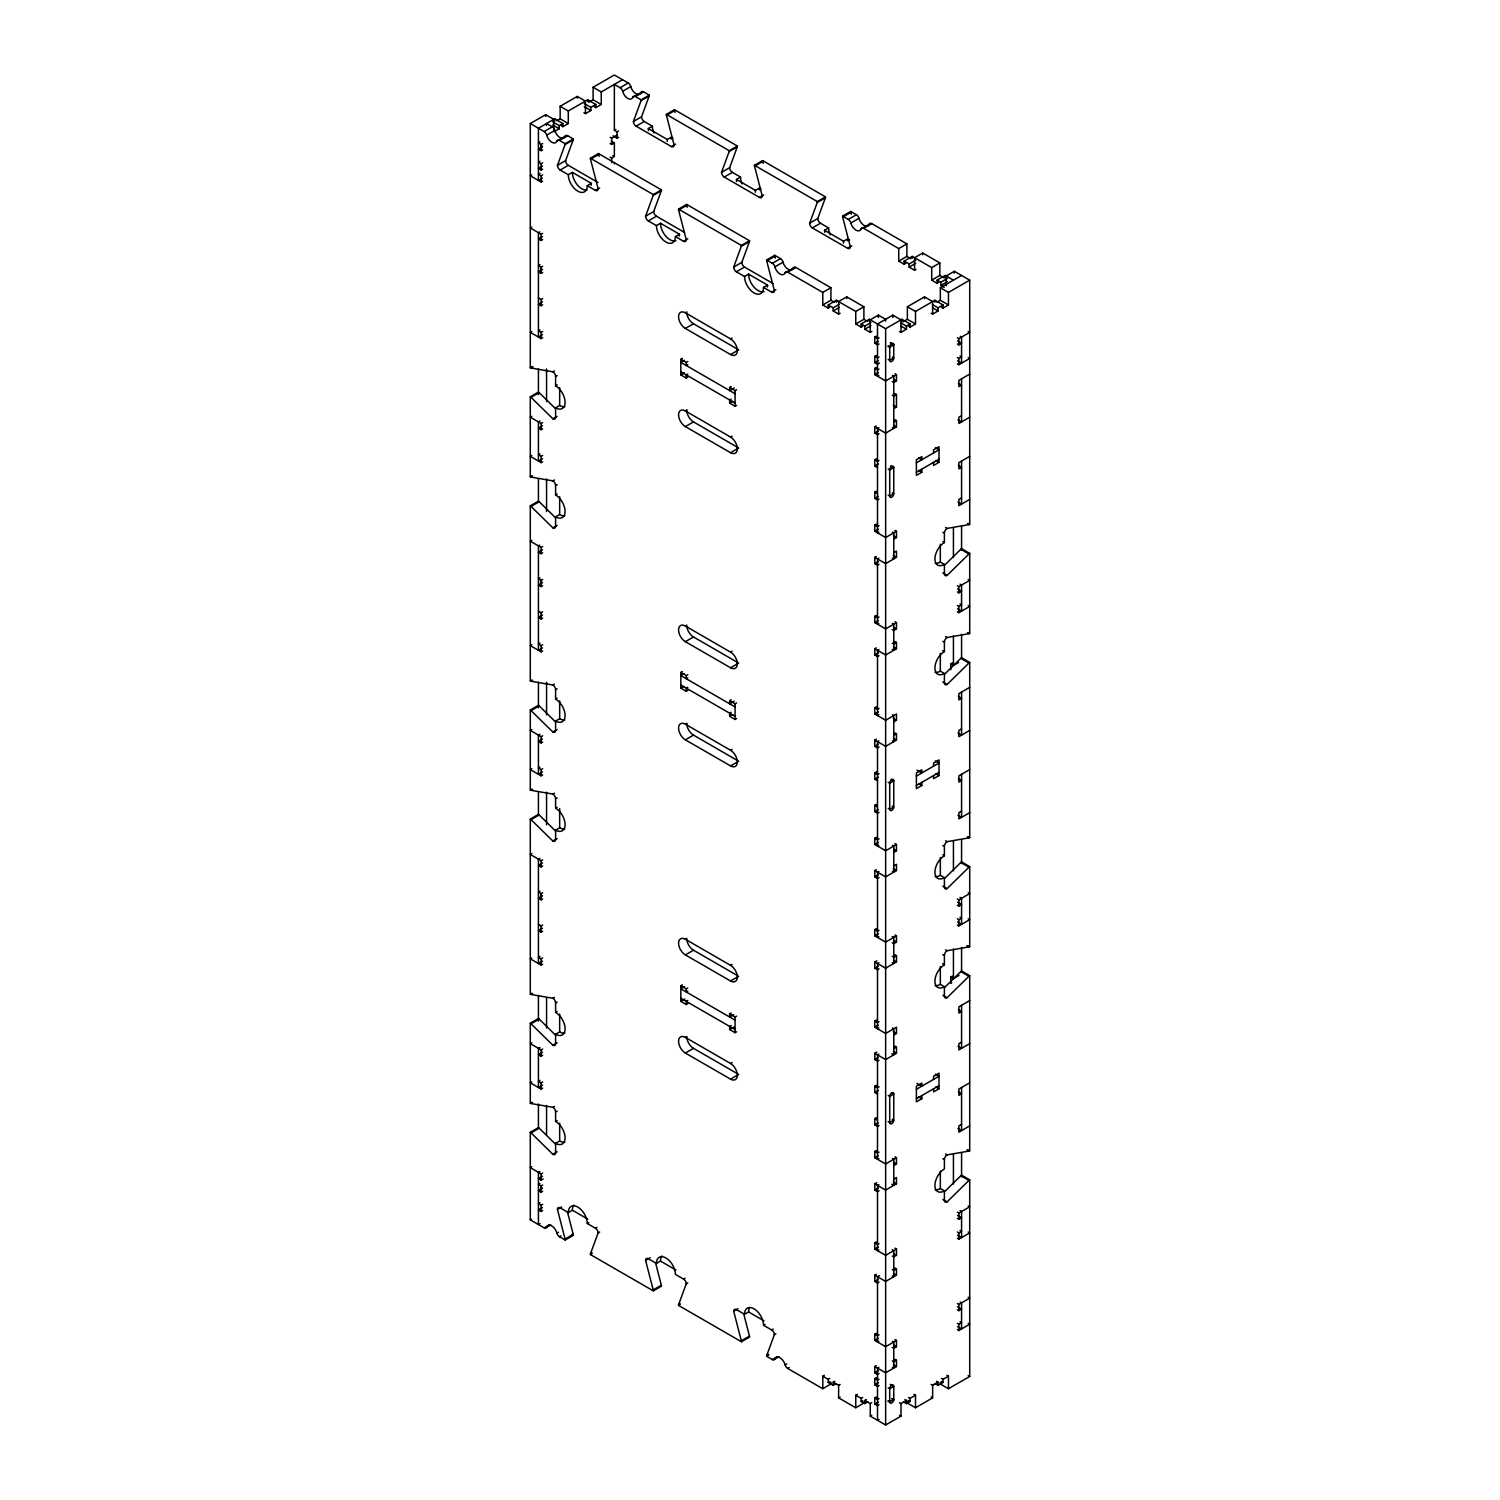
<?xml version="1.0" encoding="UTF-8"?>
<svg xmlns="http://www.w3.org/2000/svg" width="1500" height="1500" viewBox="0 0 1500 1500"><rect width="100%" height="100%" fill="white"/><g stroke="black" fill="none" stroke-linecap="round" stroke-linejoin="round"><path stroke-width="1.5" d="M568.294 174.731L572.362 172.387L591.356 183.356L587.288 185.7A13.425 7.744 60 0 1 577.8 191.175A13.425 7.744 60 0 1 568.294 174.731L560.156 170.044A3.844 2.212 60 0 1 557.456 165.338L565.087 144.544A3.844 2.212 60 0 0 565.2 143.719L573.337 139.012L567.619 135.712A3.844 2.212 60 0 0 565.069 136.331A7.669 4.425 60 0 1 559.95 137.55A7.669 4.425 60 0 1 554.831 130.425A3.844 2.212 60 0 0 552.281 126.862L546.562 123.544L546.562 125.381M557.456 165.338L565.594 160.631L573.225 139.838A3.844 2.212 60 0 0 573.337 139.012M675.619 144.094L671.381 146.55L636.112 126.188A3.844 2.212 60 0 1 633.413 121.481L641.044 100.688A3.844 2.212 60 0 0 641.156 99.862L649.294 95.156L643.575 91.856A3.844 2.212 60 0 0 641.025 92.475A7.669 4.425 60 0 1 635.906 93.694A7.669 4.425 60 0 1 630.788 86.569A3.844 2.212 60 0 0 628.237 83.006L614.363 75L593.119 87.263L593.119 99.787L601.256 104.494L601.256 91.969L622.5 79.706M633.413 121.481L641.55 116.794L649.181 96A3.844 2.212 60 0 0 649.294 95.156M656.419 225.6L660.487 223.256L679.481 234.225L675.413 236.569A13.425 7.744 60 0 1 665.906 242.044A13.425 7.744 60 0 1 656.419 225.6L648.281 220.912A3.844 2.212 60 0 1 645.562 216.206L653.212 195.412A3.844 2.212 60 0 0 653.325 194.588L661.462 189.881L598.519 153.562L590.381 158.25A3.844 2.212 60 0 0 590.494 159.206L598.144 188.831A3.844 2.212 60 0 1 595.425 190.388L587.288 185.7M645.562 216.206L653.7 211.519L661.35 190.725A3.844 2.212 60 0 0 661.462 189.881M763.725 194.963L759.487 197.419L724.237 177.056A3.844 2.212 60 0 1 721.519 172.369L729.15 151.556A3.844 2.212 60 0 0 729.263 150.731L737.4 146.044L674.475 109.706L666.337 114.394A3.844 2.212 60 0 0 666.45 115.369L674.1 144.975A3.844 2.212 60 0 1 671.381 146.55M721.519 172.369L729.656 167.662L737.288 146.869A3.844 2.212 60 0 0 737.4 146.044M744.525 276.488L748.594 274.125L767.587 285.094L763.519 287.438A13.425 7.744 60 0 1 754.031 292.931A13.425 7.744 60 0 1 744.525 276.488L736.388 271.781A3.844 2.212 60 0 1 733.688 267.075L741.319 246.281A3.844 2.212 60 0 0 741.431 245.456L749.569 240.75L686.644 204.431L678.506 209.119A3.844 2.212 60 0 0 678.619 210.094L686.25 239.7A3.844 2.212 60 0 1 683.55 241.275L675.413 236.569M733.688 267.075L741.825 262.387L749.456 241.594A3.844 2.212 60 0 0 749.569 240.75M851.85 245.85L847.612 248.287L812.344 227.925A3.844 2.212 60 0 1 809.625 223.238L817.275 202.444A3.844 2.212 60 0 0 817.388 201.6L825.525 196.912L762.6 160.575L754.462 165.281A3.844 2.212 60 0 0 754.575 166.237L762.206 195.844A3.844 2.212 60 0 1 759.487 197.419M809.625 223.238L817.762 218.531L825.413 197.737A3.844 2.212 60 0 0 825.525 196.912M655.613 1263L661.35 1285.219A3.844 2.212 60 0 1 661.462 1286.175L653.325 1290.881L590.381 1254.544A3.844 2.212 60 0 1 590.494 1253.719L598.144 1232.925L599.663 1232.044M743.719 1313.869L749.456 1336.088A3.844 2.212 60 0 1 749.569 1337.044L741.431 1341.75L678.506 1305.413A3.844 2.212 60 0 1 678.619 1304.587L686.25 1283.794L687.788 1282.913M830.925 1382.25L830.925 1384.013L822.788 1388.719L787.688 1368.45A3.844 2.212 60 0 1 785.119 1364.888A7.669 4.425 60 0 0 780 1357.763A7.669 4.425 60 0 0 774.9 1358.981A3.844 2.212 60 0 1 772.331 1359.581L766.613 1356.281A3.844 2.212 60 0 1 766.725 1355.456L774.375 1334.663L775.894 1333.781M944.438 565.35L960.806 549.281A3.844 2.212 -60 0 1 961.575 548.7L969.712 553.387L969.712 633.375A3.844 2.212 -60 0 1 968.944 633.694L947.119 637.481L945.581 636.6M942.881 572.944L947.119 575.4L968.944 553.969A3.844 2.212 -60 0 1 969.712 553.387M944.438 674.4L960.806 658.331A3.844 2.212 -60 0 1 961.575 657.75L969.712 662.456L969.712 837.544A3.844 2.212 -60 0 1 968.944 837.863L947.119 841.65L945.581 840.769M942.881 682.013L947.119 684.45L968.944 663.038A3.844 2.212 -60 0 1 969.712 662.456M944.438 878.569L960.806 862.5A3.844 2.212 -60 0 1 961.575 861.919L969.712 866.625L969.712 946.594A3.844 2.212 -60 0 1 968.944 946.912L947.119 950.7L945.581 949.819M942.881 886.181L947.119 888.619L968.944 867.206A3.844 2.212 -60 0 1 969.712 866.625M944.438 987.638L960.806 971.569A3.844 2.212 -60 0 1 961.575 970.988L969.712 975.675L969.712 1150.763A3.844 2.212 -60 0 1 968.944 1151.081L947.119 1154.869L945.581 1153.988M942.881 995.231L947.119 997.688L968.944 976.256A3.844 2.212 -60 0 1 969.712 975.675M944.438 1191.806L960.806 1175.737A3.844 2.212 -60 0 1 961.575 1175.156L969.712 1179.844L969.712 1376.456L948.469 1388.719L940.331 1384.013L940.331 1382.25M942.881 1199.4L947.119 1201.856L968.944 1180.425A3.844 2.212 -60 0 1 969.712 1179.844M554.419 370.931L552.881 371.812L531.056 368.025A3.844 2.212 60 0 1 530.288 367.706L530.288 123.544L545.644 114.675L553.781 119.381L553.781 129.75M560.156 106.294L568.294 111L568.294 123.525L560.156 118.819L560.156 106.294L577.294 96.413L585.431 101.1L585.431 113.625L583.913 112.744M561.337 125.775L562.875 126.656L562.875 123.525L554.738 118.819L538.425 128.25L538.425 180.45L542.494 178.106M568.294 111L587.7 99.787L595.837 104.494L595.837 107.625L594.3 106.744M556.763 120.788L560.156 118.819M588.713 102.337L593.119 99.787M530.288 123.544L544.144 131.55L552.281 126.844M618.6 131.025L617.081 131.906L614.363 130.331L614.363 84.394L620.1 87.694L628.237 83.006M552.6 121.819L559.219 125.644L562.875 123.525M584.25 103.556L590.869 107.362L595.837 104.494M544.144 131.55A3.844 2.212 60 0 1 546.694 135.113L554.831 130.425M620.1 87.713A3.844 2.212 60 0 1 622.65 91.256L630.788 86.569M554.119 131.7L559.219 128.775L559.219 125.644M562.875 126.656L568.294 123.525M585.431 113.625L590.869 110.494L590.869 107.362M595.837 107.625L601.256 104.494M539.944 141.975L538.425 142.856L541.125 144.431L542.663 143.55M542.231 146.925L538.425 149.138L541.125 150.694L542.663 149.812M546.694 135.113A7.669 4.425 60 0 0 551.812 142.238A7.669 4.425 60 0 0 556.931 141.019L565.069 136.331M622.65 91.256A7.669 4.425 60 0 0 627.769 98.4A7.669 4.425 60 0 0 632.888 97.162L641.025 92.475M556.931 141.019A3.844 2.212 60 0 1 559.481 140.419L567.619 135.712M632.888 97.162A3.844 2.212 60 0 1 635.438 96.562L643.575 91.856M565.087 144.544L573.225 139.838M641.044 100.688L649.181 96M539.944 161.306L538.425 162.188L541.125 163.744L542.663 162.863M542.494 166.088L538.425 168.45L541.125 170.006L542.663 169.125M531.806 174.881L530.288 175.762L541.125 182.025L542.663 181.144M539.944 173.306L538.425 174.188L541.125 175.762L542.663 174.881M614.363 130.331L615.9 129.45M610.125 137.287L611.663 138.169L617.081 135.037M560.156 170.044L568.294 165.338L597.975 182.475M636.112 126.188L644.25 121.481L652.388 126.188A13.425 7.744 60 0 0 653.944 133.088M613.013 135.825L617.081 138.169L618.6 137.287M610.125 143.55L611.663 144.431L614.363 142.856L614.363 156.431L611.663 158.006L610.125 157.125M590.494 159.206L598.631 154.519A3.844 2.212 60 0 1 598.519 153.562M666.45 115.369L674.587 110.663A3.844 2.212 60 0 1 674.475 109.706M648.488 130.612A13.425 7.744 60 0 1 648.319 128.531L652.388 126.188M614.194 162.806L614.363 163.95M667.144 141.394A13.425 7.744 60 0 0 667.312 139.5L671.381 137.156L672.9 138.038M531.806 227.081L530.288 227.963L541.125 234.225L542.663 233.344M595.425 190.388L599.663 187.95M539.775 231.881L538.425 232.65L538.425 337.069L542.494 334.725M542.494 236.569L538.425 238.912L541.125 240.487L542.663 239.606M653.212 195.412L661.35 190.725M729.15 151.556L737.288 146.869M539.944 264.656L538.425 265.538L541.125 267.113L542.663 266.231M540.956 268.575L542.494 269.456L538.425 271.819L541.125 273.375L542.663 272.494M648.281 220.912L656.419 216.206L684.562 232.463M724.237 177.056L732.375 172.369L740.513 177.056A13.425 7.744 60 0 0 742.05 183.956M678.619 210.094L686.756 205.388A3.844 2.212 60 0 1 686.644 204.431M754.575 166.237L762.712 161.531A3.844 2.212 60 0 1 762.6 160.575M736.594 181.5A13.425 7.744 60 0 1 736.444 179.4L740.513 177.056M538.425 297.919L541.125 299.475L542.663 298.594M542.494 301.819L538.425 304.181L541.125 305.738L542.663 304.856M755.269 192.281A13.425 7.744 60 0 0 755.419 190.369L759.487 188.025L761.025 188.906M683.55 241.275L687.788 238.819M531.806 331.481L530.288 332.362L541.125 338.625L542.663 337.744M539.944 329.925L538.425 330.806L541.125 332.362L542.663 331.481M530.288 367.706L531.806 366.825M741.319 246.281L749.456 241.594M817.275 202.444L825.413 197.737M531.056 368.025L533.081 366.844M736.388 271.781L744.525 267.075L773.175 283.631M812.344 227.925L820.481 223.238L828.619 227.925A13.425 7.744 60 0 0 830.175 234.825M555.562 408.731L539.194 392.662A3.844 2.212 60 0 0 538.425 392.081L530.288 396.788A3.844 2.212 60 0 1 531.056 397.369L552.881 418.781A3.844 2.212 60 0 0 555.6 417.225L555.6 407.831A13.425 7.744 60 0 0 565.087 402.338A13.425 7.744 60 0 0 555.6 385.894L555.6 376.5L557.119 375.619M766.613 259.988L774.75 255.3L780.469 258.6A3.844 2.212 60 0 1 783.019 262.162A7.669 4.425 60 0 0 788.137 269.288A7.669 4.425 60 0 0 793.256 268.069A3.844 2.212 60 0 1 795.825 267.469L830.925 287.738L830.925 300.262L822.788 304.95L822.788 292.425L787.688 272.156A3.844 2.212 60 0 0 785.119 272.775A7.669 4.425 60 0 1 780 273.994A7.669 4.425 60 0 1 774.9 266.869A3.844 2.212 60 0 0 772.331 263.306L766.613 259.988A3.844 2.212 60 0 0 766.725 260.963L774.375 290.569A3.844 2.212 60 0 1 771.656 292.144L763.519 287.438M847.612 248.287A3.844 2.212 60 0 0 850.312 246.731L842.681 217.106A3.844 2.212 60 0 1 842.569 216.15L850.706 211.444L856.425 214.744A3.844 2.212 60 0 1 858.975 218.306A7.669 4.425 60 0 0 866.1 226.163M766.725 260.963L774.862 256.256A3.844 2.212 60 0 1 774.75 255.3M842.681 217.106L850.819 212.4A3.844 2.212 60 0 1 850.706 211.444M531.056 397.369L539.194 392.662M824.719 232.369A13.425 7.744 60 0 1 824.55 230.287L828.619 227.925M555.6 385.894L557.381 384.881M686.737 312.787A9.581 5.531 60 0 0 693.488 323.756L738.694 349.856L730.556 354.544L685.35 328.444A9.581 5.531 60 0 1 678.562 316.706A9.581 5.531 60 0 1 685.35 312.787L686.869 311.906M772.331 263.306L780.469 258.6M842.569 216.15L848.288 219.45L856.425 214.744M774.9 266.869L783.038 262.162M848.288 219.45A3.844 2.212 60 0 1 850.837 223.012L858.975 218.306M531.806 416.325L530.288 417.206L541.125 423.469L542.663 422.587M685.35 328.444L693.488 323.756M785.119 272.775L793.256 268.069M850.837 223.012A7.669 4.425 60 0 0 855.956 230.137A7.669 4.425 60 0 0 861.075 228.919L869.212 224.213A3.844 2.212 60 0 1 871.763 223.613L906.881 243.881L906.881 256.406L910.95 258.75M787.688 272.156L795.825 267.469M861.075 228.919A3.844 2.212 60 0 1 863.625 228.3L871.763 223.613M843.375 243.15A13.425 7.744 60 0 0 843.544 241.237L847.612 238.894L849.637 240.075M555.6 407.831L559.669 405.469A13.425 7.744 60 0 0 564.862 406.688M539.944 421.012L538.425 421.894L538.425 461.044L542.494 458.7M771.656 292.144L775.894 289.688M552.881 418.781L557.119 416.344M542.494 425.812L538.425 428.156L541.125 429.731L542.663 428.85M687.788 377.156L686.25 378.038L680.831 374.906L680.831 359.25L682.35 358.369M684.45 360.3L680.831 362.381L735.075 393.712M680.831 359.25L686.25 362.381L687.788 361.5M685.35 312.787L730.556 338.888L732.094 338.006M687.788 364.631L686.25 365.512L686.25 362.381M531.806 455.475L530.288 456.356L541.125 462.619L542.663 461.737M539.944 453.9L538.425 454.781L541.125 456.356L542.663 455.475M822.788 292.425L830.925 287.738M863.625 228.3L898.744 248.569L906.881 243.881M680.831 374.906L684.394 372.863M687.788 374.025L686.25 374.906L686.25 378.038M898.744 248.569L898.744 261.112L906.881 256.406M530.288 396.788L530.288 476.756L531.806 475.875M829.744 307.2L828.206 308.081L828.206 304.95L836.344 300.262L855.75 311.456L863.888 306.769L863.888 319.294L855.75 323.981L855.75 311.456M905.7 263.363L904.163 264.244L904.163 261.112L912.3 256.406L931.706 267.6L939.844 262.913L939.844 275.438L944.25 277.987M530.288 476.756A3.844 2.212 60 0 0 531.056 477.075L532.575 476.194M863.888 306.769L846.75 296.869L838.612 301.556L838.612 314.1L840.131 313.219M939.844 262.913L922.706 253.012L914.569 257.719L914.569 270.244L916.087 269.363M828.206 304.95L833.194 307.819L839.288 304.312M904.163 261.112L909.131 263.981L915.75 260.156M833.194 307.819L833.194 310.969L839.288 307.444M909.131 263.981L909.131 267.113L915.75 263.287M531.056 477.075L552.881 480.862L554.419 479.981M555.562 517.8L539.194 501.731A3.844 2.212 60 0 0 538.425 501.15L530.288 505.837A3.844 2.212 60 0 1 531.056 506.419L552.881 527.85A3.844 2.212 60 0 0 555.6 526.275L555.6 516.881A13.425 7.744 60 0 0 565.087 511.406A13.425 7.744 60 0 0 555.6 494.963L555.6 485.569L557.119 484.688M686.7 410.156A9.581 5.531 60 0 0 693.488 421.894L738.694 447.994L730.556 452.7L685.35 426.6A9.581 5.531 60 0 1 678.562 414.844A9.581 5.531 60 0 1 685.35 410.925L686.869 410.044M734.231 387.938L729.656 390.581L729.656 387.431L731.175 386.569M531.056 506.419L539.194 501.731M729.656 387.431L735.075 390.581L736.613 389.7M555.6 494.963L557.119 494.081M931.706 267.6L931.706 280.144L939.844 275.438M862.706 326.231L861.169 327.113L861.169 323.981L869.306 319.294L885.637 328.706L901.95 319.294L910.087 323.981L910.087 327.113L908.55 326.231M938.663 282.394L937.125 283.275L937.125 280.144L945.262 275.438L953.438 280.162M731.175 399.094L729.656 399.975L729.656 403.106L735.075 406.238L736.613 405.356M685.35 426.6L693.488 421.894M885.637 321.131L885.637 319.312L878.4 315.131L870.262 319.838L870.262 332.362L871.781 331.481M945.581 527.531L947.119 528.413L968.944 524.644A3.844 2.212 -60 0 0 969.712 524.325L969.712 280.162L954.356 271.294L946.219 275.981L946.219 285.769M729.656 403.106L732.712 401.344M861.169 323.981L864.825 326.1L870.938 322.575M937.125 280.144L940.781 282.244L947.4 278.438M864.825 326.1L864.825 329.231L870.938 325.706M940.781 282.244L940.781 285.375L947.4 281.569M899.475 331.481L900.994 332.362L900.994 319.838L892.856 315.131L877.5 324.019L877.5 376.219L878.85 375.431M907.369 306.769L915.506 311.456L915.506 323.981L907.369 319.294L907.369 306.769L924.506 296.869L932.644 301.556L932.644 314.1L931.125 313.219M969.712 280.162L948.469 292.425L948.469 304.95L940.331 300.262L940.331 287.738L961.575 275.456M555.6 516.881L559.669 514.538A13.425 7.744 60 0 0 564.862 515.756M915.506 311.456L934.913 300.262L943.05 304.95L943.05 308.081L941.512 307.2M879.019 344.006L877.5 344.887L874.781 343.331L874.781 337.069L876.3 336.188M902.962 321.844L907.369 319.294M936.938 302.213L940.331 300.262M879.019 337.744L877.5 338.625L874.781 337.069M552.881 527.85L557.119 525.394M531.806 540.3L530.288 541.181L541.125 547.444L542.663 546.562M874.781 343.331L878.344 341.269M900.825 322.875L906.431 326.1L910.087 323.981M932.475 304.594L938.081 307.819L943.05 304.95M900.994 332.362L906.431 329.231L906.431 326.1M910.087 327.113L915.506 323.981M932.644 314.1L938.081 310.969L938.081 307.819M943.05 308.081L948.469 304.95M539.775 545.1L538.425 545.887L538.425 650.288L542.494 647.944M685.35 410.925L730.556 437.044L732.094 436.163M879.525 363.038L877.5 364.2L874.781 362.644L874.781 356.381L876.3 355.5M542.494 549.806L538.425 552.15L541.125 553.706L542.663 552.825M879.019 357.056L877.5 357.938L874.781 356.381M874.781 362.644L878.344 360.581M892.238 381.6L893.775 382.481L896.475 380.906L896.475 374.644L885.637 380.906L874.781 374.644L874.781 368.381L876.3 367.5M879.019 369.075L877.5 369.956L874.781 368.381M874.781 374.644L878.344 372.6M539.944 577.894L538.425 578.775L541.125 580.331L542.663 579.45M957.337 337.744L958.875 338.625L969.712 332.362L968.194 331.481M957.337 344.006L958.875 344.887L961.575 343.331L957.506 340.969M540.956 581.812L542.494 582.694L538.425 585.037L541.125 586.594L542.663 585.712M893.775 408.581L896.475 407.025L896.475 394.481L893.775 396.056L892.238 395.175M957.337 357.581L958.875 358.463L961.575 356.906L960.056 356.025M957.337 363.844L958.875 364.725L969.712 358.463L968.194 357.581M538.425 611.138L541.125 612.712L542.663 611.831M542.494 615.056L538.425 617.4L541.125 618.975L542.663 618.094M879.019 433.8L877.5 434.681L874.781 433.125L874.781 426.863L876.3 425.981M969.712 374.119L958.875 380.4L958.875 386.663L961.575 385.087L958.331 383.212M878.85 427.631L877.5 428.419L877.5 532.837L878.85 532.05M874.781 433.125L878.344 431.062M893.775 422.156L896.475 420.581L896.475 426.863L885.637 433.125L874.781 426.863M531.806 644.719L530.288 645.6L541.125 651.863L542.663 650.981M539.944 643.144L538.425 644.025L541.125 645.6L542.663 644.719M877.5 467.569L874.781 466.012L874.781 459.75L876.3 458.869M879.019 460.425L877.5 461.306L874.781 459.75M961.575 415.631L958.875 417.188L958.875 423.469L969.712 417.188M874.781 466.012L878.344 463.95M530.288 505.837L530.288 680.925L531.806 680.044M530.288 680.925A3.844 2.212 60 0 0 531.056 681.244L532.575 680.363M916.369 462.881L938.981 449.831L935.363 447.731M879.019 499.05L877.5 499.931L874.781 498.375L874.781 492.112L876.3 491.231M916.369 472.275L938.981 459.225M874.781 498.375L878.344 496.312M531.056 681.244L552.881 685.031L554.419 684.15M921.825 469.125L921.825 472.256L916.388 475.387L916.388 459.731L921.825 456.6L921.825 459.731L918.562 457.856M933.581 452.944L933.581 449.812L939 446.681L939 462.338L933.581 465.469L933.581 462.338M555.562 721.969L539.194 705.9A3.844 2.212 60 0 0 538.425 705.319L530.288 710.006A3.844 2.212 60 0 1 531.056 710.588L552.881 732.019A3.844 2.212 60 0 0 555.6 730.444L555.6 721.05A13.425 7.744 60 0 0 565.087 715.575A13.425 7.744 60 0 0 555.6 699.131L555.6 689.738L557.119 688.856M969.712 456.356L958.875 462.619L958.875 468.881L961.575 467.306L958.331 465.431M531.056 710.588L539.194 705.9M555.6 699.131L557.119 698.25M686.775 626.4A9.581 5.531 60 0 0 693.488 636.975L738.694 663.075L730.556 667.781L685.35 641.681A9.581 5.531 60 0 1 678.562 629.925A9.581 5.531 60 0 1 685.35 626.006L686.869 625.125M893.775 539.1L896.475 537.525L896.475 531.262L885.637 537.525L874.781 531.262L874.781 525L876.3 524.119M879.019 525.675L877.5 526.556L874.781 525M531.806 729.544L530.288 730.425L541.125 736.688L542.663 735.806M874.781 531.262L878.344 529.2M685.35 641.681L693.488 636.975M555.6 721.05L559.669 718.706A13.425 7.744 60 0 0 564.862 719.906M539.944 734.25L538.425 735.131L538.425 774.281L542.494 771.919M552.881 732.019L557.119 729.562M542.494 739.031L538.425 741.394L541.125 742.95L542.663 742.069M961.575 497.85L958.875 499.425L958.875 505.688L969.712 499.425M879.019 564.319L877.5 565.2L874.781 563.625L874.781 557.362L876.3 556.481M687.788 690.394L686.25 691.275L680.831 688.144L680.831 672.469L682.35 671.587M878.869 558.131L877.5 558.938L877.5 624.188L878.85 623.4M684.45 673.519L680.831 675.6L735.075 706.931M874.781 563.625L878.344 561.581M893.775 552.675L896.475 551.1L896.475 557.362L885.637 563.625L874.781 557.362M680.831 672.469L686.25 675.6L687.788 674.719M685.35 626.006L730.556 652.125L732.094 651.244M687.788 677.869L686.25 678.75L686.25 675.6M531.806 768.694L530.288 769.575L541.125 775.837L542.663 774.956M539.944 767.137L538.425 768.019L541.125 769.575L542.663 768.694M680.831 688.144L683.888 686.381M687.788 687.263L686.25 688.144L686.25 691.275M530.288 710.006L530.288 789.994L531.806 789.113M530.288 789.994A3.844 2.212 60 0 0 531.056 790.312L532.575 789.431M531.056 790.312L552.881 794.081L554.419 793.2M555.562 831.019L539.194 814.95A3.844 2.212 60 0 0 538.425 814.369L530.288 819.075A3.844 2.212 60 0 1 531.056 819.656L552.881 841.069A3.844 2.212 60 0 0 555.6 839.513L555.6 830.119A13.425 7.744 60 0 0 565.087 824.625A13.425 7.744 60 0 0 555.6 808.181L555.6 798.787L557.119 797.906M686.719 723.75A9.581 5.531 60 0 0 693.488 735.112L738.694 761.231L730.556 765.919L685.35 739.819A9.581 5.531 60 0 1 678.562 728.081A9.581 5.531 60 0 1 685.35 724.163L686.869 723.281M892.238 629.569L893.775 630.45L896.475 628.875L896.475 622.612L885.637 628.875L874.781 622.612L874.781 616.35L876.3 615.469M734.231 701.156L729.656 703.8L729.656 700.669L731.175 699.788M879.019 617.044L877.5 617.925L874.781 616.35M531.056 819.656L539.194 814.95M874.781 622.612L878.344 620.569M729.656 700.669L735.075 703.8L736.613 702.919M555.6 808.181L557.119 807.3M731.175 712.312L729.656 713.194L729.656 716.325L735.075 719.456L736.613 718.575M685.35 739.819L693.488 735.112M729.656 716.325L732.712 714.562M957.337 585.712L958.875 586.594L969.712 580.331L968.194 579.45M957.337 591.975L958.875 592.856L961.575 591.3L957.506 588.956M555.6 830.119L559.669 827.756A13.425 7.744 60 0 0 564.862 828.975M879.019 655.669L877.5 656.55L874.781 654.994L874.781 648.731L876.3 647.85M878.85 649.5L877.5 650.288L877.5 715.538L878.869 714.75M874.781 654.994L878.344 652.931M874.781 648.731L885.637 654.994L896.475 648.731L896.475 642.45L893.775 644.025L892.238 643.144M957.337 605.55L958.875 606.431L961.575 604.875L960.056 603.994M552.881 841.069L557.119 838.631M531.806 853.538L530.288 854.419L541.125 860.681L542.663 859.8M957.337 611.812L958.875 612.694L969.712 606.431L968.194 605.55M539.775 858.319L538.425 859.106L538.425 963.525L542.494 961.163M685.35 724.163L730.556 750.262L732.094 749.381M542.494 863.025L538.425 865.369L541.125 866.944L542.663 866.062M539.944 891.112L538.425 891.994L541.125 893.569L542.663 892.688M540.956 895.031L542.494 895.913L538.425 898.256L541.125 899.831L542.663 898.95M893.775 721.8L896.475 720.244L896.475 713.981L885.637 720.244L874.781 713.981L874.781 707.719L876.3 706.838M950.737 669.731L950.737 663.862L952.256 662.981M879.019 708.394L877.5 709.275L874.781 707.719M950.737 663.862L953.438 665.419L958.538 662.494M874.781 713.981L878.344 711.919M538.425 924.356L541.125 925.931L542.663 925.05M542.494 928.275L538.425 930.619L541.125 932.194L542.663 931.312M879.019 747.038L877.5 747.919L874.781 746.344L874.781 740.081L876.3 739.2M969.712 687.356L958.875 693.619L958.875 699.881L961.575 698.325L958.331 696.431M878.85 740.869L877.5 741.638L877.5 846.056L878.85 845.269M874.781 746.344L878.344 744.281M893.775 735.375L896.475 733.819L896.475 740.081L885.637 746.344L874.781 740.081M531.806 957.938L530.288 958.819L541.125 965.081L542.663 964.2M539.944 956.362L538.425 957.244L541.125 958.819L542.663 957.938M877.5 780.806L874.781 779.231L874.781 772.969L876.806 771.788M879.019 773.663L877.5 774.525L874.781 772.969M961.575 728.85L958.875 730.425L958.875 736.688L969.712 730.425M874.781 779.231L878.344 777.169M530.288 819.075L530.288 994.163L531.806 993.281M530.288 994.163A3.844 2.212 60 0 0 531.056 994.481L532.575 993.6M916.369 776.1L938.981 763.05L935.363 760.969M879.019 812.288L877.5 813.169L874.781 811.594L874.781 805.331L876.3 804.45M916.369 785.494L938.981 772.444M874.781 811.594L878.344 809.55M531.056 994.481L552.881 998.25L554.419 997.369M921.825 782.362L921.825 785.494L916.388 788.625L916.388 772.95L921.825 769.819L921.825 772.95L916.931 770.138M933.581 766.163L933.581 763.031L939 759.9L939 775.575L933.581 778.706L933.581 775.575M555.562 1035.188L539.194 1019.119A3.844 2.212 60 0 0 538.425 1018.538L530.288 1023.244A3.844 2.212 60 0 1 531.056 1023.825L552.881 1045.238A3.844 2.212 60 0 0 555.6 1043.681L555.6 1034.269A13.425 7.744 60 0 0 565.087 1028.794A13.425 7.744 60 0 0 555.6 1012.35L555.6 1002.956L557.119 1002.075M969.712 769.575L958.875 775.837L958.875 782.1L961.575 780.544L958.331 778.65M531.056 1023.825L539.194 1019.119M555.6 1012.35L557.119 1011.469M686.775 939.637A9.581 5.531 60 0 0 693.488 950.212L738.694 976.313L730.556 981L685.35 954.9A9.581 5.531 60 0 1 678.562 943.162A9.581 5.531 60 0 1 685.35 939.244L686.869 938.362M893.775 852.319L896.475 850.744L896.475 844.481L885.637 850.744L874.781 844.481L874.781 838.219L876.3 837.337M879.019 838.913L877.5 839.794L874.781 838.219M531.806 1042.763L530.288 1043.644L541.125 1049.906L542.663 1049.025M874.781 844.481L878.344 842.438M685.35 954.9L693.488 950.212M555.6 1034.269L559.669 1031.925A13.425 7.744 60 0 0 564.862 1033.144M539.944 1047.469L538.425 1048.35L538.425 1087.5L542.494 1085.156M552.881 1045.238L557.119 1042.8M542.494 1052.269L538.425 1054.613L541.125 1056.188L542.663 1055.306M961.575 811.069L958.875 812.644L958.875 818.906L969.712 812.644M879.019 877.537L877.5 878.419L874.781 876.863L874.781 870.581L876.3 869.7M687.788 1003.612L686.25 1004.494L680.831 1001.362L680.831 985.706L682.35 984.825M878.869 871.369L877.5 872.156L877.5 937.406L878.85 936.638M684.45 986.737L680.831 988.837L735.075 1020.15M874.781 876.863L878.344 874.8M893.775 865.894L896.475 864.319L896.475 870.581L885.637 876.863L874.781 870.581M680.831 985.706L686.25 988.837L687.788 987.956M685.35 939.244L730.556 965.344L732.094 964.462M687.788 991.088L686.25 991.969L686.25 988.837M531.806 1081.931L530.288 1082.812L541.125 1089.075L542.663 1088.194M539.944 1080.356L538.425 1081.237L541.125 1082.812L542.663 1081.931M680.831 1001.362L684.9 999.019M687.788 1000.481L686.25 1001.362L686.25 1004.494M530.288 1023.244L530.288 1103.213L531.806 1102.331M530.288 1103.213A3.844 2.212 60 0 0 531.056 1103.531L532.575 1102.65M531.056 1103.531L552.881 1107.319L554.419 1106.438M555.562 1144.237L539.194 1128.169A3.844 2.212 60 0 0 538.425 1127.588L530.288 1132.294A3.844 2.212 60 0 1 531.056 1132.875L552.881 1154.306A3.844 2.212 60 0 0 555.6 1152.731L555.6 1143.337A13.425 7.744 60 0 0 565.087 1137.862A13.425 7.744 60 0 0 555.6 1121.419L555.6 1112.006L557.119 1111.125M686.737 1037.381A9.581 5.531 60 0 0 693.488 1048.35L738.694 1074.45L730.556 1079.156L685.35 1053.037A9.581 5.531 60 0 1 678.562 1041.3A9.581 5.531 60 0 1 685.35 1037.381L686.869 1036.5M892.238 942.788L893.775 943.669L896.475 942.112L896.475 935.85L885.637 942.112L874.781 935.85L874.781 929.587L876.3 928.706M733.725 1014.675L729.656 1017.019L729.656 1013.888L731.175 1013.006M879.019 930.262L877.5 931.144L874.781 929.587M531.056 1132.875L539.194 1128.169M874.781 935.85L878.344 933.787M729.656 1013.888L735.075 1017.019L736.613 1016.138M555.6 1121.419L557.119 1120.537M731.175 1025.531L729.656 1026.412L729.656 1029.562L735.075 1032.694L736.613 1031.812M685.35 1053.037L693.488 1048.35M729.656 1029.562L734.231 1026.919M957.337 898.95L958.875 899.831L969.712 893.569L968.194 892.688M957.337 905.212L958.875 906.094L961.575 904.519L957.506 902.175M555.6 1143.337L559.669 1140.994A13.425 7.744 60 0 0 564.862 1142.194M879.019 968.906L877.5 969.788L874.781 968.212L874.781 961.95L876.806 960.769M878.85 962.738L877.5 963.506L877.5 1028.775L878.869 1027.969M552.881 1154.306L557.119 1151.85M874.781 968.212L878.344 966.15M874.781 961.95L885.637 968.212L896.475 961.95L896.475 955.688L893.775 957.244L892.238 956.362M957.337 918.787L958.875 919.669L961.575 918.094L960.056 917.212M531.806 1166.756L530.288 1167.638L541.125 1173.9L542.663 1173.019M957.337 925.05L958.875 925.931L969.712 919.669L968.194 918.787M539.775 1171.556L538.425 1172.325L538.425 1224.544L539.944 1223.662M685.35 1037.381L730.556 1063.481L732.094 1062.6M542.494 1176.244L538.425 1178.606L541.125 1180.162L543.169 1178.981M539.944 1183.462L538.425 1184.344L541.125 1185.9L542.663 1185.019M542.231 1188.413L538.425 1190.606L541.125 1192.163L542.663 1191.3M539.944 1202.775L538.425 1203.656L541.125 1205.231L542.663 1204.35M542.494 1207.575L538.425 1209.919L541.125 1211.494L542.663 1210.612M530.288 1132.294L530.288 1219.838L531.431 1219.181M893.775 1035.037L896.475 1033.462L896.475 1027.2L885.637 1033.462L874.781 1027.2L874.781 1020.938L876.3 1020.056M951.75 982.762L950.737 983.344L950.737 977.081L952.256 976.2M879.019 1021.631L877.5 1022.513L874.781 1020.938M950.737 977.081L953.438 978.656L959.044 975.431M567.506 1212.131L573.225 1234.35A3.844 2.212 60 0 1 573.337 1235.306L565.2 1240.013A3.844 2.212 60 0 0 565.087 1239.038L557.456 1209.431L561.694 1206.975M874.781 1027.2L878.344 1025.156M557.456 1209.431A3.844 2.212 60 0 1 560.156 1207.856L568.294 1212.562L572.362 1210.2A13.425 7.744 60 0 1 573.919 1205.1M530.288 1219.838L544.144 1227.844L549.731 1224.619M544.144 1227.844A3.844 2.212 60 0 0 546.694 1227.225L550.763 1224.881M546.694 1227.225A7.669 4.425 60 0 1 551.812 1226.006A7.669 4.425 60 0 1 556.931 1233.131L558.45 1232.25M879.019 1060.256L877.5 1061.138L874.781 1059.562L874.781 1053.3L876.806 1052.138M556.931 1233.131A3.844 2.212 60 0 0 559.481 1236.694L561 1235.812M969.712 1000.575L958.875 1006.838L958.875 1013.1L961.575 1011.544L958.331 1009.669M878.85 1054.087L877.5 1054.875L877.5 1159.275L878.85 1158.506M568.294 1212.562A13.425 7.744 60 0 1 577.8 1207.069A13.425 7.744 60 0 1 587.288 1223.512L588.806 1222.631M874.781 1059.562L878.344 1057.519M893.775 1048.612L896.475 1047.037L896.475 1053.3L885.637 1059.562L874.781 1053.3M565.087 1239.038L573.225 1234.35M587.288 1223.512L595.425 1228.219L596.944 1227.338M877.5 1094.025L874.781 1092.45L874.781 1086.188L876.3 1085.306M879.019 1086.881L877.5 1087.763L874.781 1086.188M590.494 1253.719L592.031 1252.837M590.381 1254.544L591.919 1253.662M961.575 1042.087L958.875 1043.644L958.875 1049.906L969.712 1043.644M874.781 1092.45L878.344 1090.406M916.369 1089.319L938.981 1076.269L935.363 1074.188M879.019 1125.506L877.5 1126.388L874.781 1124.831L874.781 1118.569L876.3 1117.688M916.369 1098.731L938.981 1085.681M874.781 1124.831L878.344 1122.769M921.825 1095.581L921.825 1098.713L916.388 1101.844L916.388 1086.188L921.825 1083.056L921.825 1086.188L916.931 1083.356M933.581 1079.4L933.581 1076.269L939 1073.138L939 1088.794L933.581 1091.925L933.581 1088.794M653.325 1290.881A3.844 2.212 60 0 0 653.212 1289.906L645.562 1260.3L650.138 1257.656M645.562 1260.3A3.844 2.212 60 0 1 648.281 1258.725L656.419 1263.431L660.487 1261.088A13.425 7.744 60 0 1 662.025 1255.969M969.712 1082.794L958.875 1089.075L958.875 1095.337L961.575 1093.763L958.331 1091.888M893.775 1165.537L896.475 1163.981L896.475 1157.719L885.637 1163.981L874.781 1157.719L874.781 1151.456L876.3 1150.575M879.019 1152.131L877.5 1153.013L874.781 1151.456M874.781 1157.719L878.344 1155.656M653.212 1289.906L661.35 1285.219M656.419 1263.431A13.425 7.744 60 0 1 665.906 1257.956A13.425 7.744 60 0 1 675.413 1274.4L683.55 1279.087L685.069 1278.206M961.575 1124.306L958.875 1125.863L958.875 1132.144L969.712 1125.863M879.019 1190.775L877.5 1191.637L874.781 1190.081L874.781 1183.819L876.806 1182.638M878.869 1184.587L877.5 1185.375L877.5 1250.644L878.85 1249.856M874.781 1190.081L878.344 1188.019M893.775 1179.112L896.475 1177.556L896.475 1183.819L885.637 1190.081L874.781 1183.819M678.619 1304.587L680.138 1303.706M678.506 1305.413L680.025 1304.531M741.431 1341.75A3.844 2.212 60 0 0 741.319 1340.794L733.688 1311.169L737.925 1308.731M733.688 1311.169A3.844 2.212 60 0 1 736.388 1309.613L744.525 1314.3L748.594 1311.956A13.425 7.744 60 0 1 749.663 1307.531M892.238 1256.025L893.775 1256.906L896.475 1255.331L896.475 1249.069L885.637 1255.331L874.781 1249.069L874.781 1242.806L876.3 1241.925M879.019 1243.5L877.5 1244.381L874.781 1242.806M874.781 1249.069L878.344 1247.025M744.525 1314.3A13.425 7.744 60 0 1 754.031 1308.825A13.425 7.744 60 0 1 763.519 1325.269L765.037 1324.388M957.337 1212.169L958.875 1213.05L969.712 1206.787L968.194 1205.906M741.319 1340.794L749.456 1336.088M957.337 1218.431L958.875 1219.312L961.575 1217.756L957.506 1215.394M763.519 1325.269L771.656 1329.956L773.175 1329.075M879.019 1282.125L877.5 1283.006L874.781 1281.431L874.781 1275.169L876.3 1274.287M879.525 1275.562L877.5 1276.744L877.5 1341.994L878.869 1341.206M874.781 1281.431L878.344 1279.388M874.781 1275.169L885.637 1281.431L896.475 1275.169L896.475 1268.906L893.775 1270.481L892.238 1269.6M957.337 1232.006L958.875 1232.887L961.575 1231.331L960.056 1230.45M957.337 1238.269L958.875 1239.15L969.712 1232.887L968.194 1232.006M766.725 1355.456L768.769 1354.275M766.613 1356.281L768.656 1355.119M772.331 1359.581L777.431 1356.656M774.9 1358.981L778.969 1356.637M785.119 1364.888L786.656 1364.006M787.688 1368.45L789.206 1367.569M892.238 1347.375L893.775 1348.256L896.475 1346.7L896.475 1340.438L885.637 1346.7L874.781 1340.438L874.781 1334.156L876.3 1333.275M879.019 1334.85L877.5 1335.731L874.781 1334.156M874.781 1340.438L878.344 1338.375M822.788 1388.719L822.788 1376.194L824.306 1375.312M822.788 1376.194L828.206 1379.325L829.744 1378.444M957.337 1303.519L958.875 1304.4L969.712 1298.138L968.194 1297.256M828.206 1379.325L828.206 1382.456L829.744 1381.575M836.231 1383.562L833.194 1385.325L833.194 1382.194L834.712 1381.312M957.337 1309.8L958.875 1310.681L961.575 1309.106L957.506 1306.763M833.194 1382.194L838.612 1385.325L840.131 1384.444M879.019 1373.475L877.5 1374.356L874.781 1372.8L874.781 1366.538L876.3 1365.656M878.85 1367.306L877.5 1368.094L877.5 1420.294L879.019 1419.412M874.781 1372.8L878.344 1370.737M874.781 1366.538L885.637 1372.8L896.475 1366.538L896.475 1360.275L893.775 1361.831L892.238 1360.95M957.337 1323.356L958.875 1324.237L961.575 1322.681L960.056 1321.8M838.612 1385.325L838.612 1397.85L840.131 1396.969M879.019 1385.494L877.5 1386.375L874.781 1384.8L874.781 1378.538L876.3 1377.656M957.337 1329.638L958.875 1330.519L969.712 1324.237L968.194 1323.356M879.019 1379.231L877.5 1380.112L874.781 1378.538M863.888 1401.881L863.888 1403.044L855.75 1407.75L855.75 1395.225L857.269 1394.344M874.781 1384.8L878.344 1382.756M855.75 1395.225L861.169 1398.356L862.706 1397.475M861.169 1398.356L861.169 1401.488L862.706 1400.606M867.881 1401.844L864.825 1403.588L864.825 1400.456L866.362 1399.575M879.019 1404.806L877.5 1405.688L874.781 1404.112L874.781 1397.85L876.3 1396.969M864.825 1400.456L870.262 1403.588L871.781 1402.706M879.019 1398.544L877.5 1399.425L874.781 1397.85M874.781 1404.112L878.344 1402.069M870.262 1403.588L870.262 1416.131L871.781 1415.25M899.475 1402.706L900.994 1403.588L906.431 1400.456L906.431 1403.588L903.375 1401.844M908.55 1397.475L910.087 1398.356L915.506 1395.225L915.506 1407.75L907.369 1403.044L907.369 1401.881M931.125 1384.444L932.644 1385.325L938.081 1382.194L938.081 1385.325L935.025 1383.562M941.512 1378.444L943.05 1379.325L948.469 1376.194L948.469 1388.719M906.431 1403.588L910.087 1401.488L910.087 1398.356M938.081 1385.325L943.05 1382.456L943.05 1379.325M870.262 1416.131L885.637 1425L900.994 1416.131L900.994 1403.588M915.506 1407.75L932.644 1397.85L932.644 1385.325M635.438 96.562L641.156 99.862M666.337 114.394L729.263 150.731M754.462 165.281L817.388 201.6M898.744 261.112L904.163 264.244M909.131 267.113L914.569 270.244M931.706 280.144L937.125 283.275M940.781 285.375L944.175 287.344M593.119 87.263L601.256 91.969M940.331 287.738L948.469 292.425M648.319 128.531L667.312 139.5M736.444 179.4L755.419 190.369M824.55 230.287L843.544 241.237M584.25 106.688L590.869 110.494M932.475 307.725L938.081 310.969M960.225 336.281L961.575 337.069L961.575 363.169L957.506 360.825M611.325 141.113L614.363 142.856M612.844 155.55L614.363 156.431M552.6 124.95L559.219 128.775M900.825 326.006L906.431 329.231M559.481 140.419L565.2 143.719M590.381 158.25L653.325 194.588M678.506 209.119L741.431 245.456M830.925 300.262L834.319 302.213M863.888 319.294L867.619 321.45M890.719 342.75L893.775 344.513L893.775 357.938A2.869 1.669 -60 0 1 891.731 361.462A2.869 1.669 -60 0 1 889.706 360.3L888.169 359.419M890.212 342.844L893.775 344.887L889.706 347.25L888.169 346.369M822.788 304.95L828.206 308.081M833.194 310.969L838.612 314.1M855.75 323.981L861.169 327.113M864.825 329.231L870.262 332.362M540.956 145.519L542.494 146.4M888.169 345.975L889.706 346.856L889.706 360.3L893.775 357.938L892.238 357.056M540.956 145.894L542.494 146.775M894.956 373.762L896.475 374.644M892.406 375.431L893.775 376.219L893.775 428.419L892.406 427.631M893.438 379.144L896.475 380.906M957.975 419.812L961.575 421.894L961.575 378.825M894.956 393.6L896.475 394.481M893.231 405.131L896.475 407.025M894.956 419.7L896.475 420.581M893.438 425.1L896.475 426.863M935.737 460.463L939 462.338M918.562 470.381L921.825 472.256M957.975 502.031L961.575 504.113L961.575 461.044M890.719 465.806L893.775 467.569L893.775 493.669A2.869 1.669 -60 0 1 891.731 497.194A2.869 1.669 -60 0 1 889.706 496.031L888.169 495.15M888.169 469.05L889.706 469.931L893.775 467.569A2.869 1.669 -60 0 0 891.731 466.406A2.869 1.669 -60 0 0 889.706 469.931L889.706 496.031L893.775 493.669L892.238 492.787M968.194 523.444L969.712 524.325M967.425 523.762L968.944 524.644M680.831 371.775L735.075 403.106M874.781 492.112L877.5 493.669M942.881 532.238L944.4 533.119L944.4 542.512A13.425 7.744 -60 0 0 934.913 558.956A13.425 7.744 -60 0 0 944.4 564.431L944.4 573.825A3.844 2.212 -60 0 0 947.119 575.4M960.806 549.281L968.944 553.969M942.881 541.631L944.4 542.512M894.956 530.381L896.475 531.262M892.406 532.05L893.775 532.837L893.775 558.938L892.406 558.15M935.138 563.306A13.425 7.744 -60 0 0 940.331 562.087L944.4 564.431M893.438 535.763L896.475 537.525M960.056 584.156L961.575 585.037L961.575 611.138L957.506 608.794M893.231 555.487L896.475 557.362M968.194 632.494L969.712 633.375M967.425 632.812L968.944 633.694M942.881 641.287L944.4 642.169L944.4 651.562A13.425 7.744 -60 0 0 934.913 668.006A13.425 7.744 -60 0 0 944.4 673.5L944.4 682.894A3.844 2.212 -60 0 0 947.119 684.45M960.806 658.331L968.944 663.038M894.956 621.731L896.475 622.612M942.619 650.55L944.4 651.562M892.238 623.306L893.775 624.188L893.775 650.288L892.238 649.406M893.438 627.131L896.475 628.875M894.956 641.569L896.475 642.45M935.138 672.356A13.425 7.744 -60 0 0 940.331 671.138L944.4 673.5M893.438 646.969L896.475 648.731M957.975 733.031L961.575 735.112L961.575 692.044M892.406 714.769L893.775 715.538L893.775 741.638L892.406 740.869M893.231 718.369L896.475 720.244M894.956 732.938L896.475 733.819M893.438 738.319L896.475 740.081M935.737 773.681L939 775.575M918.562 783.6L921.825 785.494M957.975 815.25L961.575 817.35L961.575 774.281M891.225 779.325L893.775 780.806L893.775 806.906A2.869 1.669 -60 0 1 891.731 810.431A2.869 1.669 -60 0 1 889.706 809.25L888.169 808.369M888.169 782.269L889.706 783.15L893.775 780.806A2.869 1.669 -60 0 0 891.731 779.625A2.869 1.669 -60 0 0 889.706 783.15L889.706 809.25L893.775 806.906L892.238 806.025M968.194 836.663L969.712 837.544M967.425 836.981L968.944 837.863M680.831 685.012L735.075 716.325M874.781 805.331L877.5 806.906M942.881 845.456L944.4 846.337L944.4 855.731A13.425 7.744 -60 0 0 934.913 872.175A13.425 7.744 -60 0 0 944.4 877.669L944.4 887.062A3.844 2.212 -60 0 0 947.119 888.619M960.806 862.5L968.944 867.206M942.881 854.85L944.4 855.731M894.956 843.6L896.475 844.481M892.406 845.269L893.775 846.056L893.775 872.156L892.406 871.369M935.138 876.525A13.425 7.744 -60 0 0 940.331 875.306L944.4 877.669M893.438 849L896.475 850.744M960.056 897.375L961.575 898.256L961.575 924.356L957.506 922.013M893.231 868.706L896.475 870.581M968.194 945.712L969.712 946.594M966.919 945.75L968.944 946.912M942.881 954.525L944.4 955.406L944.4 964.8A13.425 7.744 -60 0 0 934.913 981.244A13.425 7.744 -60 0 0 944.4 986.719L944.4 996.112A3.844 2.212 -60 0 0 947.119 997.688M960.806 971.569L968.944 976.256M894.956 934.969L896.475 935.85M942.619 963.769L944.4 964.8M892.238 936.525L893.775 937.406L893.775 963.506L892.238 962.625M893.438 940.35L896.475 942.112M894.956 954.806L896.475 955.688M935.138 985.575A13.425 7.744 -60 0 0 940.331 984.375L944.4 986.719M893.438 960.188L896.475 961.95M957.975 1046.25L961.575 1048.35L961.575 1005.281M892.406 1027.987L893.775 1028.775L893.775 1054.875L891.731 1053.694M893.231 1031.587L896.475 1033.462M894.956 1046.156L896.475 1047.037M893.438 1051.538L896.475 1053.3M935.737 1086.919L939 1088.794M918.562 1096.838L921.825 1098.713M957.975 1128.487L961.575 1130.569L961.575 1087.5M892.238 1119.244L893.775 1120.125L889.706 1122.469L889.706 1096.369A2.869 1.669 -60 0 1 891.731 1092.844L893.775 1094.025L893.775 1120.125A2.869 1.669 -60 0 1 891.731 1123.65A2.869 1.669 -60 0 1 889.706 1122.469L888.169 1121.587M888.169 1095.487L889.706 1096.369L893.775 1094.025A2.869 1.669 -60 0 0 891.731 1092.844M968.194 1149.881L969.712 1150.763M966.919 1149.919L968.944 1151.081M680.831 998.231L735.075 1029.562M874.781 1118.569L877.5 1120.125M942.881 1158.694L944.4 1159.575L944.4 1168.969A13.425 7.744 -60 0 0 934.913 1185.413A13.425 7.744 -60 0 0 944.4 1190.888L944.4 1200.281A3.844 2.212 -60 0 0 947.119 1201.856M960.806 1175.737L968.944 1180.425M894.956 1156.838L896.475 1157.719M892.406 1158.506L893.775 1159.275L893.775 1185.375L891.731 1184.213M935.138 1189.744A13.425 7.744 -60 0 0 940.331 1188.544L944.4 1190.888M893.438 1162.219L896.475 1163.981M960.056 1210.612L961.575 1211.494L961.575 1237.594L957.506 1235.231M893.231 1181.944L896.475 1183.819M894.956 1248.188L896.475 1249.069M892.238 1249.762L893.775 1250.644L893.775 1276.744L892.238 1275.863M893.438 1253.569L896.475 1255.331M960.225 1302.056L961.575 1302.844L961.575 1328.944L957.506 1326.6M894.956 1268.025L896.475 1268.906M893.438 1273.406L896.475 1275.169M968.194 1375.575L969.712 1376.456M894.956 1339.556L896.475 1340.438M892.406 1341.206L893.775 1341.994L893.775 1368.094L892.406 1367.306M946.95 1375.312L948.469 1376.194M893.438 1344.938L896.475 1346.7M941.512 1381.575L943.05 1382.456M936.544 1381.312L938.081 1382.194M894.956 1359.394L896.475 1360.275M893.438 1364.775L896.475 1366.538M931.125 1396.969L932.644 1397.85M913.987 1394.344L915.506 1395.225M890.212 1384.312L893.775 1386.375L893.775 1399.8A2.156 1.256 -60 0 1 893.419 1401.112L892.837 1402.013A3.431 1.969 -60 0 1 890.812 1403.25L890.044 1403.062A2.156 1.256 -60 0 1 889.688 1402.163L889.706 1388.719A2.869 1.669 -60 0 1 891.731 1385.194A2.869 1.669 -60 0 1 893.775 1386.375L889.706 1388.719L888.169 1387.837M540.956 1187.381L542.494 1188.263M908.044 1400.306L910.087 1401.488M904.894 1399.575L906.431 1400.456M572.362 1210.2L587.794 1219.106M660.487 1261.088L675.919 1269.994M748.594 1311.956L764.025 1320.863M892.238 1398.544L893.775 1399.425L889.706 1401.769L888.169 1400.888M891.731 1398.638L893.775 1399.8M888.169 1401.281L889.706 1402.163M899.475 1415.25L900.994 1416.131M571.912 1234.481L573.337 1235.306M828.206 1382.456L833.194 1385.325M861.169 1401.488L864.825 1403.588M559.481 1236.694L565.2 1240.013M838.612 1397.85L855.75 1407.75M850.819 212.4L851.287 214.256M762.712 161.531L763.181 163.387M774.862 256.256L775.35 258.113M674.587 110.663L675.075 112.519M686.756 205.388L687.225 207.244M598.631 154.519L599.119 156.375M961.575 526.538L961.575 550.388M961.575 634.369L961.575 657.431M961.575 839.756L961.575 863.606M961.575 947.587L961.575 970.669M961.575 1152.975L961.575 1176.862M958.875 338.625L958.875 344.887M958.875 358.463L958.875 364.725M958.875 586.594L958.875 592.856M958.875 606.431L958.875 612.694M958.875 899.831L958.875 906.094M958.875 919.669L958.875 925.931M958.875 1213.05L958.875 1219.312M958.875 1232.887L958.875 1239.15M958.875 1304.4L958.875 1310.681M958.875 1324.237L958.875 1330.519M954.356 271.294L954.356 273.056M953.438 527.944L953.438 557.587M953.438 635.775L953.438 665.419M953.438 841.163L953.438 870.825M953.438 948.994L953.438 978.656M953.438 1154.381L953.438 1184.044M945.262 275.438L945.262 277.2M940.331 544.275L940.331 562.087M940.331 653.325L940.331 671.138M940.331 857.494L940.331 875.306M940.331 966.562L940.331 984.375M940.331 1170.994L940.331 1188.544M934.913 300.262L934.913 302.213M924.506 296.869L924.506 298.631M922.706 253.012L922.706 254.775M912.3 256.406L912.3 258.169M901.95 319.294L901.95 321.056M892.856 315.131L892.856 317.494M885.637 328.706L885.637 1425M878.4 315.131L878.4 317.494M869.306 319.294L869.306 321.056M846.75 296.869L846.75 298.631M836.344 300.262L836.344 302.213M735.075 390.581L735.075 406.238M735.075 703.8L735.075 719.456M735.075 1017.019L735.075 1032.694M617.081 131.906L617.081 138.169M611.663 138.169L611.663 144.431M611.663 158.006L611.663 162.694M587.7 99.787L587.7 101.55M577.294 96.413L577.294 98.156M559.669 387.656L559.669 405.469M559.669 496.725L559.669 514.538M559.669 700.894L559.669 718.706M559.669 808.575L559.669 827.756M559.669 1014.113L559.669 1031.925M559.669 1123.181L559.669 1140.994M554.738 118.819L554.738 120.788M546.562 368.944L546.562 401.606M546.562 478.95L546.562 511.594M546.562 682.181L546.562 714.825M546.562 792.169L546.562 824.812M546.562 997.744L546.562 1028.062M546.562 1105.463L546.562 1134.975M545.644 114.675L545.644 116.438M541.125 144.431L541.125 150.694M541.125 163.744L541.125 170.006M541.125 175.762L541.125 182.025M541.125 234.225L541.125 240.487M541.125 267.113L541.125 273.375M541.125 299.475L541.125 305.738M541.125 332.362L541.125 338.625M541.125 423.469L541.125 429.731M541.125 456.356L541.125 462.619M541.125 547.444L541.125 553.706M541.125 580.331L541.125 586.594M541.125 612.712L541.125 618.975M541.125 645.6L541.125 651.863M541.125 736.688L541.125 742.95M541.125 769.575L541.125 775.837M541.125 860.681L541.125 866.944M541.125 893.569L541.125 899.831M541.125 925.931L541.125 932.194M541.125 958.819L541.125 965.081M541.125 1049.906L541.125 1056.188M541.125 1082.812L541.125 1089.075M541.125 1173.9L541.125 1180.162M541.125 1185.9L541.125 1192.163M541.125 1205.231L541.125 1211.494M538.425 368.925L538.425 394.575M538.425 478.912L538.425 502.238M538.425 682.144L538.425 707.869M538.425 792.131L538.425 815.456M538.425 995.363L538.425 1021.088M538.425 1104.038L538.425 1127.006M869.212 224.213A7.669 4.425 60 0 1 868.181 225.656M847.612 238.894A13.425 7.744 60 0 1 847.444 240.787M820.481 223.238A3.844 2.212 60 0 1 817.762 218.531M759.487 188.025A13.425 7.744 60 0 1 759.338 189.919M732.375 172.369A3.844 2.212 60 0 1 729.656 167.662M671.381 137.156A13.425 7.744 60 0 1 671.213 139.05M644.25 121.481A3.844 2.212 60 0 1 641.55 116.794M771.656 1329.956A3.844 2.212 60 0 1 774.375 1334.663M683.55 1279.087A3.844 2.212 60 0 1 686.25 1283.794M595.425 1228.219A3.844 2.212 60 0 1 598.144 1232.925M552.881 998.25A3.844 2.212 60 0 1 555.6 1002.956M552.881 1107.319A3.844 2.212 60 0 1 555.6 1112.006M730.556 965.344A9.581 5.531 60 0 1 737.344 977.081A9.581 5.531 60 0 1 730.556 981M730.556 1063.481A9.581 5.531 60 0 1 737.344 1075.238A9.581 5.531 60 0 1 730.556 1079.156M552.881 685.031A3.844 2.212 60 0 1 555.6 689.738M552.881 794.081A3.844 2.212 60 0 1 555.6 798.787M730.556 652.125A9.581 5.531 60 0 1 737.344 663.862A9.581 5.531 60 0 1 730.556 667.781M730.556 750.262A9.581 5.531 60 0 1 737.344 762A9.581 5.531 60 0 1 730.556 765.919M730.556 338.888A9.581 5.531 60 0 1 737.344 350.644A9.581 5.531 60 0 1 730.556 354.544M730.556 437.044A9.581 5.531 60 0 1 737.344 448.781A9.581 5.531 60 0 1 730.556 452.7M744.525 267.075A3.844 2.212 60 0 1 741.825 262.387M656.419 216.206A3.844 2.212 60 0 1 653.7 211.519M568.294 165.338A3.844 2.212 60 0 1 565.594 160.631M587.062 190.05A13.425 7.744 60 0 1 577.35 184.894A13.425 7.744 60 0 1 572.362 172.387M591.356 183.356A13.425 7.744 60 0 1 591.206 185.25M675.956 240.712A13.425 7.744 60 0 1 665.887 236.287A13.425 7.744 60 0 1 660.487 223.256M679.481 234.225A13.425 7.744 60 0 1 679.312 236.119M764.081 291.581A13.425 7.744 60 0 1 754.012 287.156A13.425 7.744 60 0 1 748.594 274.125M767.587 285.094A13.425 7.744 60 0 1 767.438 287.006M552.881 371.812A3.844 2.212 60 0 1 555.6 376.5M552.881 480.862A3.844 2.212 60 0 1 555.6 485.569M889.688 346.856A2.156 1.256 -60 0 1 890.044 345.544L890.812 344.456A3.431 1.969 -60 0 1 892.837 343.387L893.419 343.594A2.156 1.256 -60 0 1 893.775 344.513M944.4 1159.575A3.844 2.212 -60 0 1 947.119 1154.869M944.4 955.406A3.844 2.212 -60 0 1 947.119 950.7M944.4 846.337A3.844 2.212 -60 0 1 947.119 841.65M944.4 642.169A3.844 2.212 -60 0 1 947.119 637.481M944.4 533.119A3.844 2.212 -60 0 1 947.119 528.413"/></g></svg>
